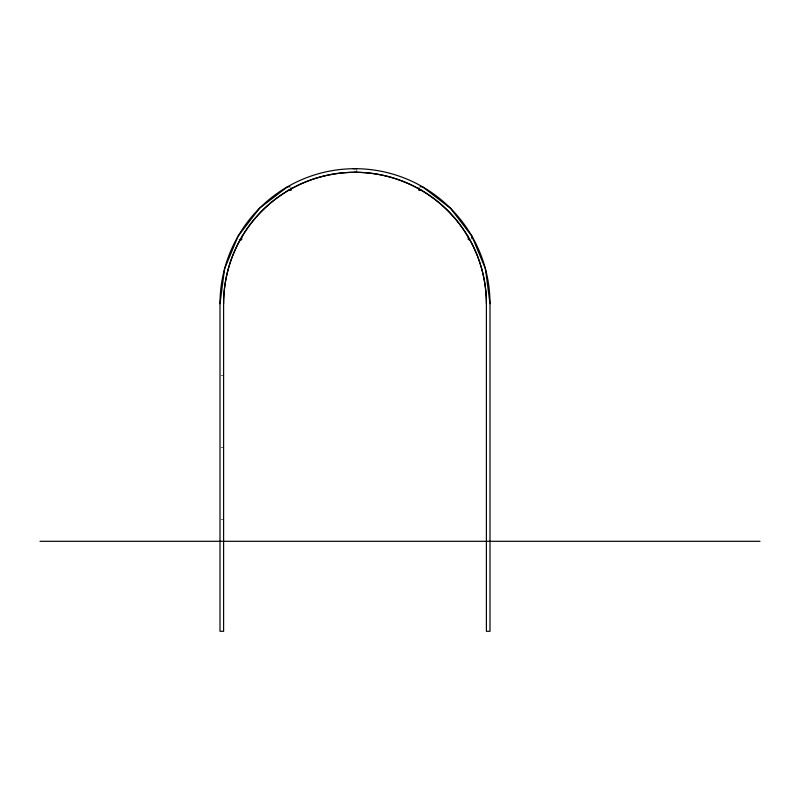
<?xml version="1.0" encoding="UTF-8"?>
<svg xmlns="http://www.w3.org/2000/svg" width="800" height="800" viewBox="0 0 800 800"><rect width="100%" height="100%" fill="white"/><g stroke="black" fill="none" stroke-linecap="round" stroke-linejoin="round"><path stroke-width="0.6" stroke-dasharray="4 3" d="M221.2 375.7L223.6 375.7M221.2 447.7L223.6 447.7M221.2 519.7L223.6 519.7M356.8 169.9L356.8 172.3"/><path stroke-width="1.2" d="M420.1 186.79L422.5 186.79L450.46 208.24L471.91 236.2L485.4 268.76L490 303.7L490 631.3L486.4 631.3L486.4 303.7A131.4 131.4 0 0 0 355 172.3A131.4 131.4 0 0 0 223.6 303.7L223.6 631.3L220 631.3L220 303.7L224.6 268.76L238.09 236.2L259.54 208.24L287.5 186.79L289.9 186.79M353.2 168.7L356.8 168.7M354.4 172.3L356.8 172.3M287.5 190.39L291.1 190.39L291.1 187.99M422.5 190.39L418.9 190.39L418.9 187.99M239.29 239.8L241.69 239.8L241.69 236.2M40 541.3L760 541.3M471.91 236.2L471.91 238.6M468.31 236.2L468.31 239.8M220 303.7A135 135 0 0 1 355 168.7A135 135 0 0 1 490 303.7M223.6 303.7A131.4 131.4 0 0 1 355 172.3A131.4 131.4 0 0 1 486.4 303.7"/></g></svg>
